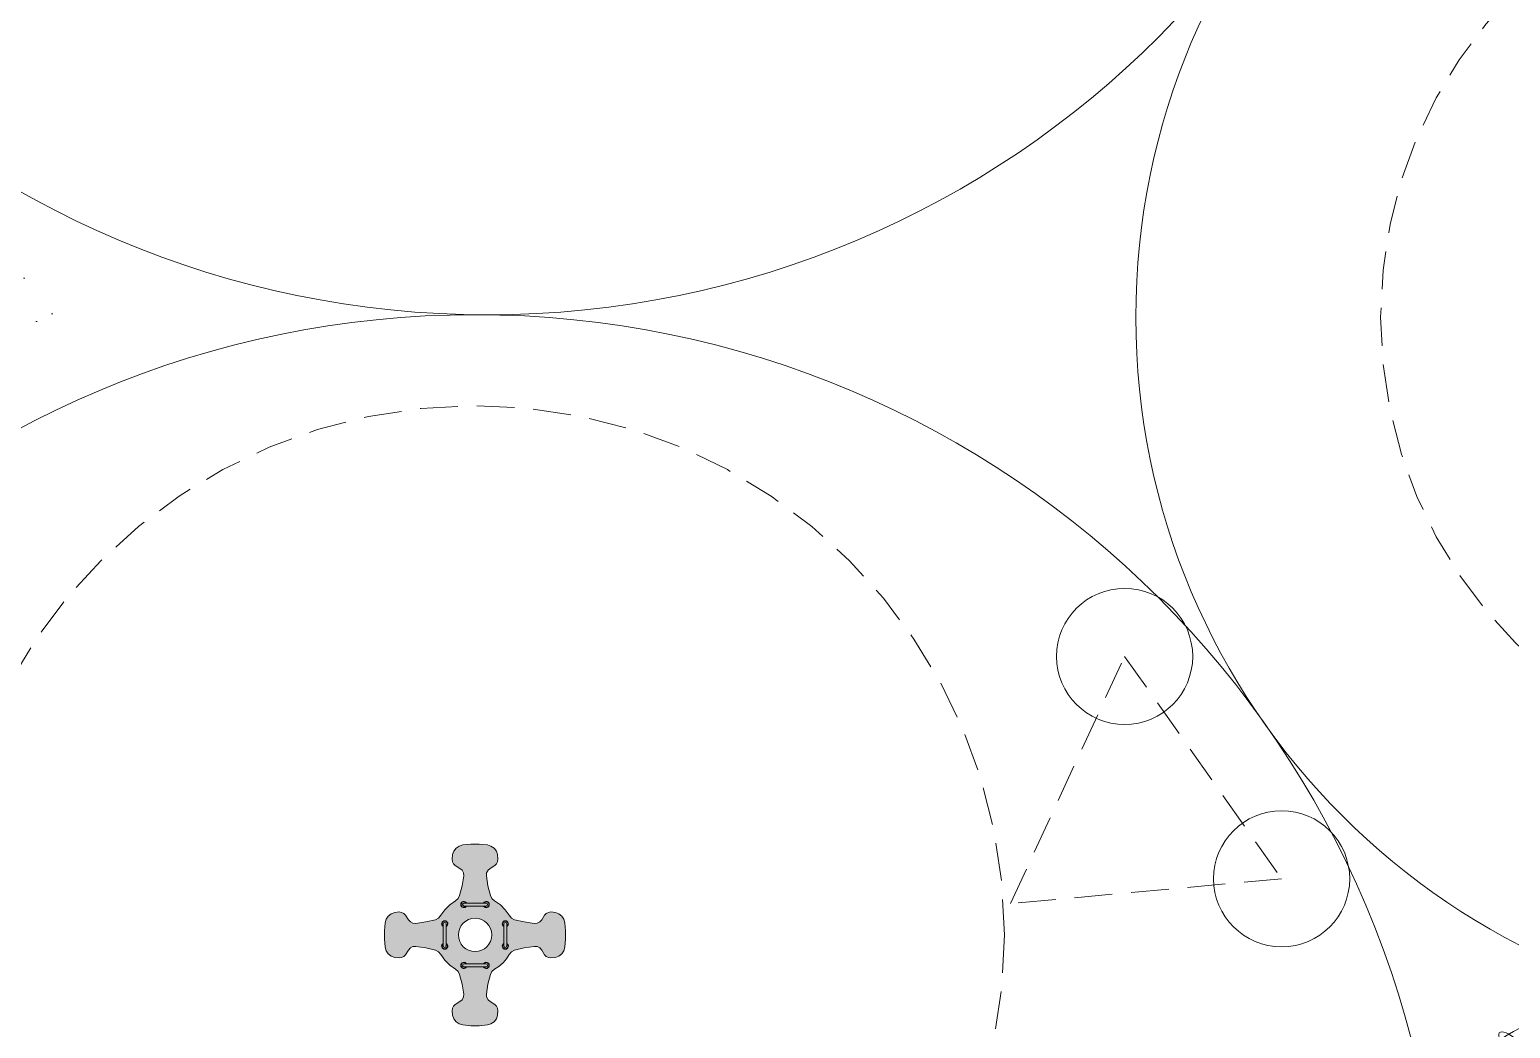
# Model space of a CAD drawing. Header units: millimetres. Extents: x 2471 to 2909, y 1327 to 1568.
# Drawn here: x 2659.06 to 2668.85, y 1377.44 to 1384.04 of the extents above; entities that cross this region are included whole.
import ezdxf

# ---------------------------------------------------------------- set-up
doc = ezdxf.new("R2010")
doc.units = ezdxf.units.MM
for name, pattern in [('XREF_MOBILIARIO_200612$0$DASHED', [19.05, 12.7, -6.35]), ('XREF_MOBILIARIO_200612$0$DASHED2', [0.375, 0.25, -0.125]), ('XREF_MOBILIARIO_200612$0$HIDDEN2', [0.1875, 0.125, -0.0625])]:
    doc.linetypes.add(name, pattern=pattern)
doc.layers.get('0').update_dxf_attribs({"color": 251, "lineweight": 9})
for name, color, linetype, lineweight in [('XREF_MOBILIARIO_200612$0$A-TECHO-PROY', 251, 'XREF_MOBILIARIO_200612$0$DASHED', 13), ('XREF_MOBILIARIO_200612$0$I-MUEBLES', 251, 'Continuous', 13), ('XREF_PAISAJISMO_200612$0$A-PISO-BAJO', 251, 'Continuous', 13), ('XREF_PISOS_200612$0$A-HATCH-PISOS', 251, 'Continuous', 13), ('XREF_VEGETACION_200612$0$0_PA_ficus', 251, 'Continuous', 13)]:
    doc.layers.add(name, color=color, linetype=linetype, lineweight=lineweight)

# ---------------------------------------------------------------- blocks, each defined once
blk = doc.blocks.new('XREF_VEGETACION_200612$0$FICUS')
at = {"color": 251, "lineweight": 9}
blk.add_circle((0.5865, 0.3153), 0.4, dxfattribs=at)
at = {"color": 251, "lineweight": 0}
for centre, major_axis in [((0.6588, 0.667), (-0.031, 0.0328)), ((0.3781, 0.6063), (-0.0444, 0.0083)), ((0.4912, 0.5699), (-0.031, 0.0328)), ((0.5221, 0.6028), (-0.0452, 0.0013)), ((0.6061, 0.5569), (-0.0212, 0.0399)), ((0.7511, 0.5955), (-0.0444, 0.0083)), ((0.2948, 0.5127), (-0.0212, 0.0399)), ((0.3622, 0.5239), (-0.031, 0.0328)), ((0.3716, 0.5343), (-0.0212, 0.0399)), ((0.504, 0.5199), (-0.031, 0.0328)), ((0.9016, 0.5089), (-0.031, 0.0328)), ((0.2644, 0.4918), (-0.0452, 0.0013)), ((0.4384, 0.4579), (-0.031, 0.0328)), ((0.9073, 0.4591), (-0.031, 0.0328)), ((0.6683, 0.403), (-0.0212, 0.0399)), ((0.8206, 0.4048), (-0.031, 0.0328)), ((0.8922, 0.3941), (-0.031, 0.0328)), ((0.9403, 0.4295), (-0.031, 0.0328)), ((0.7629, 0.371), (-0.031, 0.0328)), ((0.7775, 0.3848), (-0.031, 0.0328)), ((0.2534, 0.3462), (-0.0212, 0.0399)), ((0.461, 0.332), (-0.0212, 0.0399)), ((0.5525, 0.3152), (-0.0212, 0.0399)), ((0.7473, 0.3218), (-0.031, 0.0328)), ((0.2984, 0.3033), (-0.0212, 0.0399)), ((0.7705, 0.2827), (-0.031, 0.0328)), ((0.9588, 0.3057), (0.0013, 0.0452)), ((0.4208, 0.2571), (-0.0212, 0.0399)), ((0.5068, 0.2404), (-0.031, 0.0328)), ((0.2798, 0.2088), (-0.0077, -0.0445)), ((0.57, 0.2174), (-0.031, 0.0328)), ((0.2706, 0.1932), (0.031, -0.0328)), ((0.8913, 0.1938), (-0.031, 0.0328)), ((0.5743, 0.118), (-0.031, 0.0328)), ((0.6139, 0.1328), (-0.0212, 0.0399)), ((0.7797, 0.0367), (-0.0212, 0.0399)), ((0.5382, 0.0345), (-0.0444, 0.0083))]:
    blk.add_ellipse(centre, major_axis=major_axis, ratio=0.368421, start_param=3.141593, end_param=9.424778, dxfattribs=at)
for centre, major_axis in [((0.3926, 0.634), (-0.034, 0.0297)), ((0.5377, 0.652), (0.0452, -0.0013)), ((0.7013, 0.6512), (-0.034, 0.0297)), ((0.6447, 0.5865), (-0.034, 0.0297)), ((0.6822, 0.5851), (-0.034, 0.0297)), ((0.7761, 0.5846), (-0.034, 0.0297)), ((0.8574, 0.5691), (-0.034, 0.0297)), ((0.4782, 0.5152), (-0.034, 0.0297)), ((0.8507, 0.555), (-0.0407, 0.0197)), ((0.7223, 0.5169), (-0.0407, 0.0197)), ((0.7223, 0.4456), (-0.0407, 0.0197)), ((0.8349, 0.4486), (-0.034, 0.0297)), ((0.9062, 0.4534), (-0.034, 0.0297)), ((0.6542, 0.4106), (-0.034, 0.0297)), ((0.5369, 0.3696), (-0.0407, 0.0197)), ((0.7921, 0.3726), (-0.034, 0.0297)), ((0.6073, 0.3051), (0.0452, -0.0013)), ((0.2785, 0.2727), (-0.034, 0.0297)), ((0.3926, 0.2395), (-0.034, 0.0297)), ((0.8824, 0.2688), (-0.034, 0.0297)), ((0.521, 0.2109), (-0.034, 0.0297)), ((0.6209, 0.2299), (-0.034, 0.0297)), ((0.7033, 0.2222), (-0.0407, 0.0197)), ((0.8032, 0.2364), (-0.0407, 0.0197)), ((0.9175, 0.1913), (-0.0407, 0.0197)), ((0.4021, 0.1491), (-0.034, 0.0297)), ((0.4497, 0.1301), (-0.034, 0.0297)), ((0.463, 0.0902), (-0.034, 0.0297)), ((0.9359, 0.1151), (-0.034, 0.0297)), ((0.6605, 0.0891), (-0.0407, 0.0197)), ((0.5304, 0.0058), (-0.034, 0.0297)), ((0.8163, 0.0391), (-0.034, 0.0297)), ((0.6255, -0.0084), (-0.034, 0.0297)), ((0.4131, -0.0352), (-0.0407, 0.0197))]:
    blk.add_ellipse(centre, major_axis=major_axis, ratio=0.368421, dxfattribs=at)
at = {"color": 251, "lineweight": 0, "extrusion": (0, 0, -1)}
for centre, major_axis in [((0.5327, 0.6382), (-0.0064, 0.0447)), ((0.5477, 0.6331), (0.0223, 0.0393)), ((0.6016, 0.6138), (0.0446, 0.007)), ((0.7673, 0.598), (0.0319, 0.0319)), ((0.7287, 0.531), (0.0319, 0.0319)), ((0.2625, 0.4863), (0.0223, 0.0393)), ((0.8209, 0.4955), (0.0319, 0.0319)), ((0.906, 0.4813), (0.0319, 0.0319)), ((0.2444, 0.4529), (0.0223, 0.0393)), ((0.2729, 0.4434), (0.0223, 0.0393)), ((0.3889, 0.4862), (0.0446, 0.007)), ((0.5236, 0.4791), (0.0446, 0.007)), ((0.5762, 0.4382), (0.0223, 0.0393)), ((0.6584, 0.4649), (0.0446, 0.007)), ((0.3245, 0.3963), (0.0319, 0.0319)), ((0.4385, 0.4295), (0.0446, 0.007)), ((0.257, 0.3584), (0.0223, 0.0393)), ((0.3463, 0.394), (0.0446, 0.007)), ((0.4431, 0.3574), (0.0223, 0.0393)), ((0.7997, 0.3669), (0.0223, 0.0393)), ((0.9424, 0.3574), (0.0223, 0.0393)), ((0.3103, 0.3466), (0.0319, 0.0319)), ((0.5191, 0.3336), (0.0223, 0.0393)), ((0.672, 0.3466), (0.0319, 0.0319)), ((0.9043, 0.3241), (0.0223, 0.0393)), ((0.3741, 0.2828), (0.0319, 0.0319)), ((0.549, 0.3118), (0.0452, 0)), ((0.5798, 0.2828), (0.0319, 0.0319)), ((0.9208, 0.3161), (0.0446, 0.007)), ((0.6436, 0.2474), (0.0319, 0.0319)), ((0.6571, 0.2575), (0.0223, 0.0393)), ((0.8473, 0.267), (0.0223, 0.0393)), ((0.9249, 0.2834), (0.0452, 0)), ((0.5449, 0.2452), (0.0446, 0.007)), ((0.7435, 0.2381), (0.0446, 0.007)), ((0.7569, 0.2242), (0.0223, 0.0393)), ((0.9208, 0.2168), (0.0446, 0.007)), ((0.3479, 0.1577), (0.0223, 0.0393)), ((0.4031, 0.1814), (0.0446, 0.007)), ((0.7997, 0.1862), (0.0223, 0.0393)), ((0.8906, 0.1722), (0.0223, 0.0393)), ((0.9376, 0.1529), (0.0223, 0.0393)), ((0.3242, 0.1197), (0.0223, 0.0393)), ((0.5096, 0.1244), (0.0223, 0.0393)), ((0.6095, 0.1197), (0.0223, 0.0393)), ((0.6726, 0.1246), (0.0446, 0.007)), ((0.7046, 0.1101), (0.0223, 0.0393)), ((0.4215, 0.0689), (0.0319, 0.0319)), ((0.6999, 0.0388), (0.0223, 0.0393)), ((0.8094, 0.0364), (0.0223, 0.0393)), ((0.8282, 0.057), (0.0223, 0.0393)), ((0.3764, 0.0287), (0.0223, 0.0393)), ((0.6527, 0.0336), (0.0223, 0.0393)), ((0.6594, -0.0044), (0, 0.0452)), ((0.7812, 0.0312), (0.0446, 0.007)), ((0.4515, -0.0113), (0.0223, 0.0393)), ((0.4667, -0.0426), (0.0223, 0.0393)), ((0.4731, -0.0189), (0, 0.0452)), ((0.5285, -0.0426), (0.0223, 0.0393)), ((0.6189, -0.0331), (0.0223, 0.0393)), ((0.7815, -0.0351), (0.0319, 0.0319)), ((0.6972, -0.0563), (0.0319, 0.0319)), ((0.7174, -0.0468), (0.0446, 0.007))]:
    blk.add_ellipse(centre, major_axis=major_axis, ratio=0.368421, start_param=3.141593, end_param=9.424778, dxfattribs=at)
for centre, major_axis in [((0.7137, 0.6467), (0.0348, 0.0288)), ((0.7849, 0.6104), (0.0348, 0.0288)), ((0.2781, 0.5492), (0.0412, 0.0185)), ((0.393, 0.5528), (-0.0452, 0)), ((0.5277, 0.5457), (-0.0452, 0)), ((0.6625, 0.5316), (-0.0452, 0)), ((0.8313, 0.5135), (0.0348, 0.0288)), ((0.4426, 0.4961), (-0.0452, 0)), ((0.5502, 0.4976), (0.0348, 0.0288)), ((0.6441, 0.5097), (0.0348, 0.0288)), ((0.3504, 0.4607), (-0.0452, 0)), ((0.62, 0.4434), (0.0348, 0.0288)), ((0.8813, 0.4312), (0.0348, 0.0288)), ((0.9249, 0.3827), (-0.0452, 0)), ((0.2124, 0.3643), (0.0412, 0.0185)), ((0.4066, 0.325), (0.0348, 0.0288)), ((0.3585, 0.3074), (0.0348, 0.0288)), ((0.7476, 0.3047), (-0.0452, 0)), ((0.3174, 0.2154), (-0.0348, -0.0288)), ((0.4072, 0.248), (-0.0452, 0)), ((0.6767, 0.1913), (-0.0452, 0)), ((0.5581, 0.1323), (0.0412, 0.0185)), ((0.7901, 0.17), (-0.0452, 0)), ((0.861, 0.17), (-0.0452, 0)), ((0.488, 0.0697), (0.0412, 0.0185)), ((0.7215, 0.0198), (-0.0452, 0)), ((0.6107, -0.0757), (0.0412, 0.0185))]:
    blk.add_ellipse(centre, major_axis=major_axis, ratio=0.368421, dxfattribs=at)
blk = doc.blocks.new('XREF_MOBILIARIO_200612$0$PLQTILLO VOLANTE')
at = {"true_color": 0xffffff}
h = blk.add_hatch(color=7, dxfattribs=at)
h.dxf.hatch_style = 1
h.paths.add_polyline_path([(0.5465, 0.1139), (0.5648, 0.0989), (0.5781, 0.0789), (0.5848, 0.0556), (0.5898, 0.0022), (0.5898, -0.0494), (0.5848, -0.1028), (0.5781, -0.1261), (0.5648, -0.1461), (0.5465, -0.1611), (0.5231, -0.1694), (0.4931, -0.1728), (0.4781, -0.1694), (0.4631, -0.1628), (0.4531, -0.1528), (0.4348, -0.1228), (0.4215, -0.1078), (0.4048, -0.0994), (0.3848, -0.0978), (0.3215, -0.1078), (0.2581, -0.1228), (0.2381, -0.1328), (0.2231, -0.1511), (0.2048, -0.1794), (0.1831, -0.2044), (0.1565, -0.2278), (0.1281, -0.2461), (0.1115, -0.2611), (0.1015, -0.2794), (0.0848, -0.3428), (0.0748, -0.4078), (0.0765, -0.4261), (0.0865, -0.4444), (0.0998, -0.4561), (0.1298, -0.4744), (0.1415, -0.4861), (0.1481, -0.4994), (0.1498, -0.5161), (0.1481, -0.5444), (0.1398, -0.5678), (0.1248, -0.5878), (0.1048, -0.6011), (0.0815, -0.6078), (0.0281, -0.6128), (-0.0252, -0.6128), (-0.0785, -0.6078), (-0.1019, -0.6011), (-0.1219, -0.5878), (-0.1369, -0.5678), (-0.1452, -0.5444), (-0.1469, -0.5161), (-0.1452, -0.4994), (-0.1385, -0.4861), (-0.1269, -0.4744), (-0.0969, -0.4561), (-0.0819, -0.4444), (-0.0735, -0.4261), (-0.0719, -0.4078), (-0.0819, -0.3428), (-0.0985, -0.2794), (-0.1085, -0.2611), (-0.1252, -0.2461), (-0.1619, -0.2194), (-0.1952, -0.1878), (-0.2202, -0.1511), (-0.2352, -0.1328), (-0.2552, -0.1228), (-0.3185, -0.1078), (-0.3819, -0.0978), (-0.4019, -0.0994), (-0.4185, -0.1078), (-0.4302, -0.1228), (-0.4502, -0.1528), (-0.4602, -0.1628), (-0.4752, -0.1694), (-0.4902, -0.1728), (-0.5202, -0.1694), (-0.5435, -0.1611), (-0.5619, -0.1461), (-0.5752, -0.1261), (-0.5819, -0.1028), (-0.5869, -0.0494), (-0.5869, 0.0022), (-0.5819, 0.0556), (-0.5752, 0.0789), (-0.5619, 0.0989), (-0.5435, 0.1139), (-0.5202, 0.1222), (-0.4902, 0.1256), (-0.4752, 0.1222), (-0.4602, 0.1156), (-0.4502, 0.1056), (-0.4302, 0.0756), (-0.4185, 0.0606), (-0.4019, 0.0522), (-0.3819, 0.0506), (-0.3185, 0.0606), (-0.2552, 0.0756), (-0.2352, 0.0856), (-0.2202, 0.1039), (-0.1952, 0.1406), (-0.1619, 0.1722), (-0.1252, 0.1989), (-0.1085, 0.2139), (-0.0985, 0.2322), (-0.0819, 0.2956), (-0.0719, 0.3606), (-0.0735, 0.3789), (-0.0819, 0.3972), (-0.0969, 0.4089), (-0.1269, 0.4272), (-0.1385, 0.4389), (-0.1452, 0.4522), (-0.1469, 0.4689), (-0.1452, 0.4989), (-0.1369, 0.5206), (-0.1219, 0.5406), (-0.1019, 0.5539), (-0.0785, 0.5606), (-0.0252, 0.5656), (0.0281, 0.5656), (0.0815, 0.5606), (0.1048, 0.5539), (0.1248, 0.5406), (0.1398, 0.5206), (0.1481, 0.4989), (0.1498, 0.4689), (0.1481, 0.4522), (0.1415, 0.4389), (0.1298, 0.4272), (0.0998, 0.4089), (0.0865, 0.3972), (0.0765, 0.3789), (0.0748, 0.3606), (0.0848, 0.2956), (0.1015, 0.2322), (0.1115, 0.2139), (0.1281, 0.1989), (0.1665, 0.1722), (0.1981, 0.1406), (0.2231, 0.1039), (0.2381, 0.0856), (0.2581, 0.0756), (0.3215, 0.0606), (0.3848, 0.0506), (0.4048, 0.0522), (0.4215, 0.0606), (0.4348, 0.0756), (0.4531, 0.1056), (0.4631, 0.1156), (0.4781, 0.1222), (0.4931, 0.1256), (0.5231, 0.1222)])
edge = h.paths.add_edge_path(flags=16)
edge.add_arc((0.0016, -0.0236), 0.1082, 0, 360)
for p, q in [((0.0723, 0.1839), (-0.0694, 0.1839)), ((0.0723, 0.1639), (-0.0694, 0.1639)), ((-0.2052, -0.0944), (-0.2052, 0.0472)), ((-0.1852, -0.0944), (-0.1852, 0.0472)), ((0.1881, -0.0944), (0.1881, 0.0472)), ((0.2081, -0.0944), (0.2081, 0.0472)), ((0.0723, -0.2111), (-0.0694, -0.2111)), ((0.0723, -0.2311), (-0.0694, -0.2311))]:
    blk.add_line(p, q)
for points in [[(0.5465, 0.1139), (0.5648, 0.0989), (0.5781, 0.0789), (0.5848, 0.0556), (0.5898, 0.0022), (0.5898, -0.0494), (0.5848, -0.1028), (0.5781, -0.1261), (0.5648, -0.1461), (0.5465, -0.1611), (0.5231, -0.1694), (0.4931, -0.1728), (0.4781, -0.1694), (0.4631, -0.1628), (0.4531, -0.1528), (0.4348, -0.1228), (0.4215, -0.1078), (0.4048, -0.0994), (0.3848, -0.0978), (0.3215, -0.1078), (0.2581, -0.1228), (0.2381, -0.1328), (0.2231, -0.1511), (0.2048, -0.1794), (0.1831, -0.2044), (0.1565, -0.2278), (0.1281, -0.2461), (0.1115, -0.2611), (0.1015, -0.2794), (0.0848, -0.3428), (0.0748, -0.4078), (0.0765, -0.4261), (0.0865, -0.4444), (0.0998, -0.4561), (0.1298, -0.4744), (0.1415, -0.4861), (0.1481, -0.4994), (0.1498, -0.5161), (0.1481, -0.5444), (0.1398, -0.5678), (0.1248, -0.5878), (0.1048, -0.6011), (0.0815, -0.6078), (0.0281, -0.6128), (-0.0252, -0.6128), (-0.0785, -0.6078), (-0.1019, -0.6011), (-0.1219, -0.5878), (-0.1369, -0.5678), (-0.1452, -0.5444), (-0.1469, -0.5161), (-0.1452, -0.4994), (-0.1385, -0.4861), (-0.1269, -0.4744), (-0.0969, -0.4561), (-0.0819, -0.4444), (-0.0735, -0.4261), (-0.0719, -0.4078), (-0.0819, -0.3428), (-0.0985, -0.2794), (-0.1085, -0.2611), (-0.1252, -0.2461), (-0.1619, -0.2194), (-0.1952, -0.1878), (-0.2202, -0.1511), (-0.2352, -0.1328), (-0.2552, -0.1228), (-0.3185, -0.1078), (-0.3819, -0.0978), (-0.4019, -0.0994), (-0.4185, -0.1078), (-0.4302, -0.1228), (-0.4502, -0.1528), (-0.4602, -0.1628), (-0.4752, -0.1694), (-0.4902, -0.1728), (-0.5202, -0.1694), (-0.5435, -0.1611), (-0.5619, -0.1461), (-0.5752, -0.1261), (-0.5819, -0.1028), (-0.5869, -0.0494), (-0.5869, 0.0022), (-0.5819, 0.0556), (-0.5752, 0.0789), (-0.5619, 0.0989), (-0.5435, 0.1139), (-0.5202, 0.1222), (-0.4902, 0.1256), (-0.4752, 0.1222), (-0.4602, 0.1156), (-0.4502, 0.1056), (-0.4302, 0.0756), (-0.4185, 0.0606), (-0.4019, 0.0522), (-0.3819, 0.0506), (-0.3185, 0.0606), (-0.2552, 0.0756), (-0.2352, 0.0856), (-0.2202, 0.1039), (-0.1952, 0.1406), (-0.1619, 0.1722), (-0.1252, 0.1989), (-0.1085, 0.2139), (-0.0985, 0.2322), (-0.0819, 0.2956), (-0.0719, 0.3606), (-0.0735, 0.3789), (-0.0819, 0.3972), (-0.0969, 0.4089), (-0.1269, 0.4272), (-0.1385, 0.4389), (-0.1452, 0.4522), (-0.1469, 0.4689), (-0.1452, 0.4989), (-0.1369, 0.5206), (-0.1219, 0.5406), (-0.1019, 0.5539), (-0.0785, 0.5606), (-0.0252, 0.5656), (0.0281, 0.5656), (0.0815, 0.5606), (0.1048, 0.5539), (0.1248, 0.5406), (0.1398, 0.5206), (0.1481, 0.4989), (0.1498, 0.4689), (0.1481, 0.4522), (0.1415, 0.4389), (0.1298, 0.4272), (0.0998, 0.4089), (0.0865, 0.3972), (0.0765, 0.3789), (0.0748, 0.3606), (0.0848, 0.2956), (0.1015, 0.2322), (0.1115, 0.2139), (0.1281, 0.1989), (0.1665, 0.1722), (0.1981, 0.1406), (0.2231, 0.1039), (0.2381, 0.0856), (0.2581, 0.0756), (0.3215, 0.0606), (0.3848, 0.0506), (0.4048, 0.0522), (0.4215, 0.0606), (0.4348, 0.0756), (0.4531, 0.1056), (0.4631, 0.1156), (0.4781, 0.1222), (0.4931, 0.1256), (0.5231, 0.1222)], [(0.0048, 0.1839), (-0.0019, 0.1839)], [(0.0048, -0.2111), (-0.0019, -0.2111)], [(-0.0019, -0.2311), (0.0048, -0.2311)]]:
    blk.add_lwpolyline(points, close=True)
blk.add_lwpolyline([(0.1831, -0.2044), (0.1831, -0.2044)])
blk.add_circle((0.0016, -0.0236), 0.1082)
for centre, radius, start, end in [((-0.071, 0.1739), 0.0201, 29.8858, 330.1142), ((0.074, 0.1739), 0.0201, 209.8858, 150.1142), ((-0.071, 0.1739), 0.0177, 34.37309, 325.62691), ((-0.0694, 0.1739), 0.01, 90, 270), ((0.074, 0.1739), 0.0177, 214.37309, 145.62691), ((0.0723, 0.1739), 0.01, 270, 90), ((-0.1952, 0.0489), 0.0201, 299.8858, 240.1142), ((-0.1952, 0.0489), 0.0177, 304.37309, 235.62691), ((-0.1952, 0.0472), 0.01, 360, 180), ((0.1981, 0.0489), 0.0201, 299.8858, 240.1142), ((0.1981, 0.0489), 0.0177, 304.37309, 235.62691), ((0.1981, 0.0472), 0.01, 360, 180), ((-0.1952, -0.0961), 0.0201, 119.8858, 60.1142), ((-0.1952, -0.0961), 0.0177, 124.37309, 55.62691), ((-0.1952, -0.0944), 0.01, 180, 0), ((0.1981, -0.0961), 0.0201, 119.8858, 60.1142), ((0.1981, -0.0961), 0.0177, 124.37309, 55.62691), ((0.1981, -0.0944), 0.01, 180, 0), ((-0.071, -0.2211), 0.0201, 29.8858, 330.1142), ((-0.071, -0.2211), 0.0177, 34.37309, 325.62691), ((-0.0694, -0.2211), 0.01, 90, 270), ((0.074, -0.2211), 0.0201, 209.8858, 150.1142), ((0.074, -0.2211), 0.0177, 214.37309, 145.62691), ((0.0723, -0.2211), 0.01, 270, 90)]:
    blk.add_arc(centre, radius, start, end)
blk = doc.blocks.new('XREF_MOBILIARIO_200612$0$BANCA1')
blk.add_circle((0, 0), 0.45)
blk = doc.blocks.new('XREF_MOBILIARIO_200612')
at = {"layer": 'XREF_MOBILIARIO_200612$0$A-TECHO-PROY', "linetype": 'XREF_MOBILIARIO_200612$0$DASHED2', "elevation": 0}
blk.add_lwpolyline([(107.7336, 57.8035), (108.4881, 59.4377), (109.5262, 57.9672)], close=True, dxfattribs=at)
at = {"layer": 'XREF_MOBILIARIO_200612$0$A-TECHO-PROY', "linetype": 'XREF_MOBILIARIO_200612$0$HIDDEN2', "ltscale": 2}
for centre, radius in [((113.2258, 61.6806, 0), 3.045), ((104.1928, 57.5958, 0), 3.5)]:
    blk.add_circle(centre, radius, dxfattribs=at)
at = {"layer": 'XREF_MOBILIARIO_200612$0$I-MUEBLES', "rotation": 326.6605721467591}
for p in [(108.4881, 59.4377, 0), (109.5262, 57.9672, 0)]:
    blk.add_blockref('XREF_MOBILIARIO_200612$0$BANCA1', p, dxfattribs=at)
at = {"layer": 'XREF_MOBILIARIO_200612$0$I-MUEBLES', "xscale": 1.018387553041018, "yscale": 1.018387553041018, "zscale": 1.018387553041018}
blk.add_blockref('XREF_MOBILIARIO_200612$0$PLQTILLO VOLANTE', (104.1912, 57.6199, 0), dxfattribs=at)
blk = doc.blocks.new('A$Cda3111fd')
at = {"layer": 'XREF_PISOS_200612$0$A-HATCH-PISOS', "true_color": 0xceced0}
h = blk.add_hatch(dxfattribs=at)
h.set_pattern_fill('AR-SAND', color=254, scale=0.01)
h.set_pattern_definition([(37.5, (-8.21254, -0.8528), (-0.0160003, 0.4894132), [0, -0.38608, 0, -0.4318, 0, -0.41275]), (7.5, (-8.21254, -0.8528), (0.4495233, 0.716825), [0, -0.20828, 0, -0.34798, 0, -0.13335]), (327.5, (-8.52496, -0.8528), (0.7909924, 0.0014372), [0, -0.127, 0, -0.4572, 0, -0.5969]), (317.5, (-8.52496, -0.8528), (0.7635565, 0.2229293), [0, -0.0635, 0, -0.29972, 0, -0.3429])])
edge = h.paths.add_edge_path()
edge.add_arc((72.4018, 25.6157), 0.4, 0, 360)
at = {"layer": 'XREF_PAISAJISMO_200612$0$A-PISO-BAJO'}
for centre, radius in [((75.6261, 31.8157, 0), 6.2728), ((84.5739, 25.5268, 0), 4.6639), ((75.5408, 19.1499, 0), 6.3933)]:
    blk.add_circle(centre, radius, dxfattribs=at)
blk.add_blockref('XREF_MOBILIARIO_200612', (-28.6519, -36.1539, 0))
at = {"layer": 'XREF_VEGETACION_200612$0$0_PA_ficus', "xscale": 2.49999999999999, "yscale": 2.49999999999999, "zscale": 2.49999999999999}
blk.add_blockref('XREF_VEGETACION_200612$0$FICUS', (81.4171, 19.135, 0), dxfattribs=at)

msp = doc.modelspace()

# ---------------------------------------------------------------- block references
msp.add_blockref('A$Cda3111fd', (2586.4606, 1356.6149, 0))

doc.saveas('drawing.dxf')
